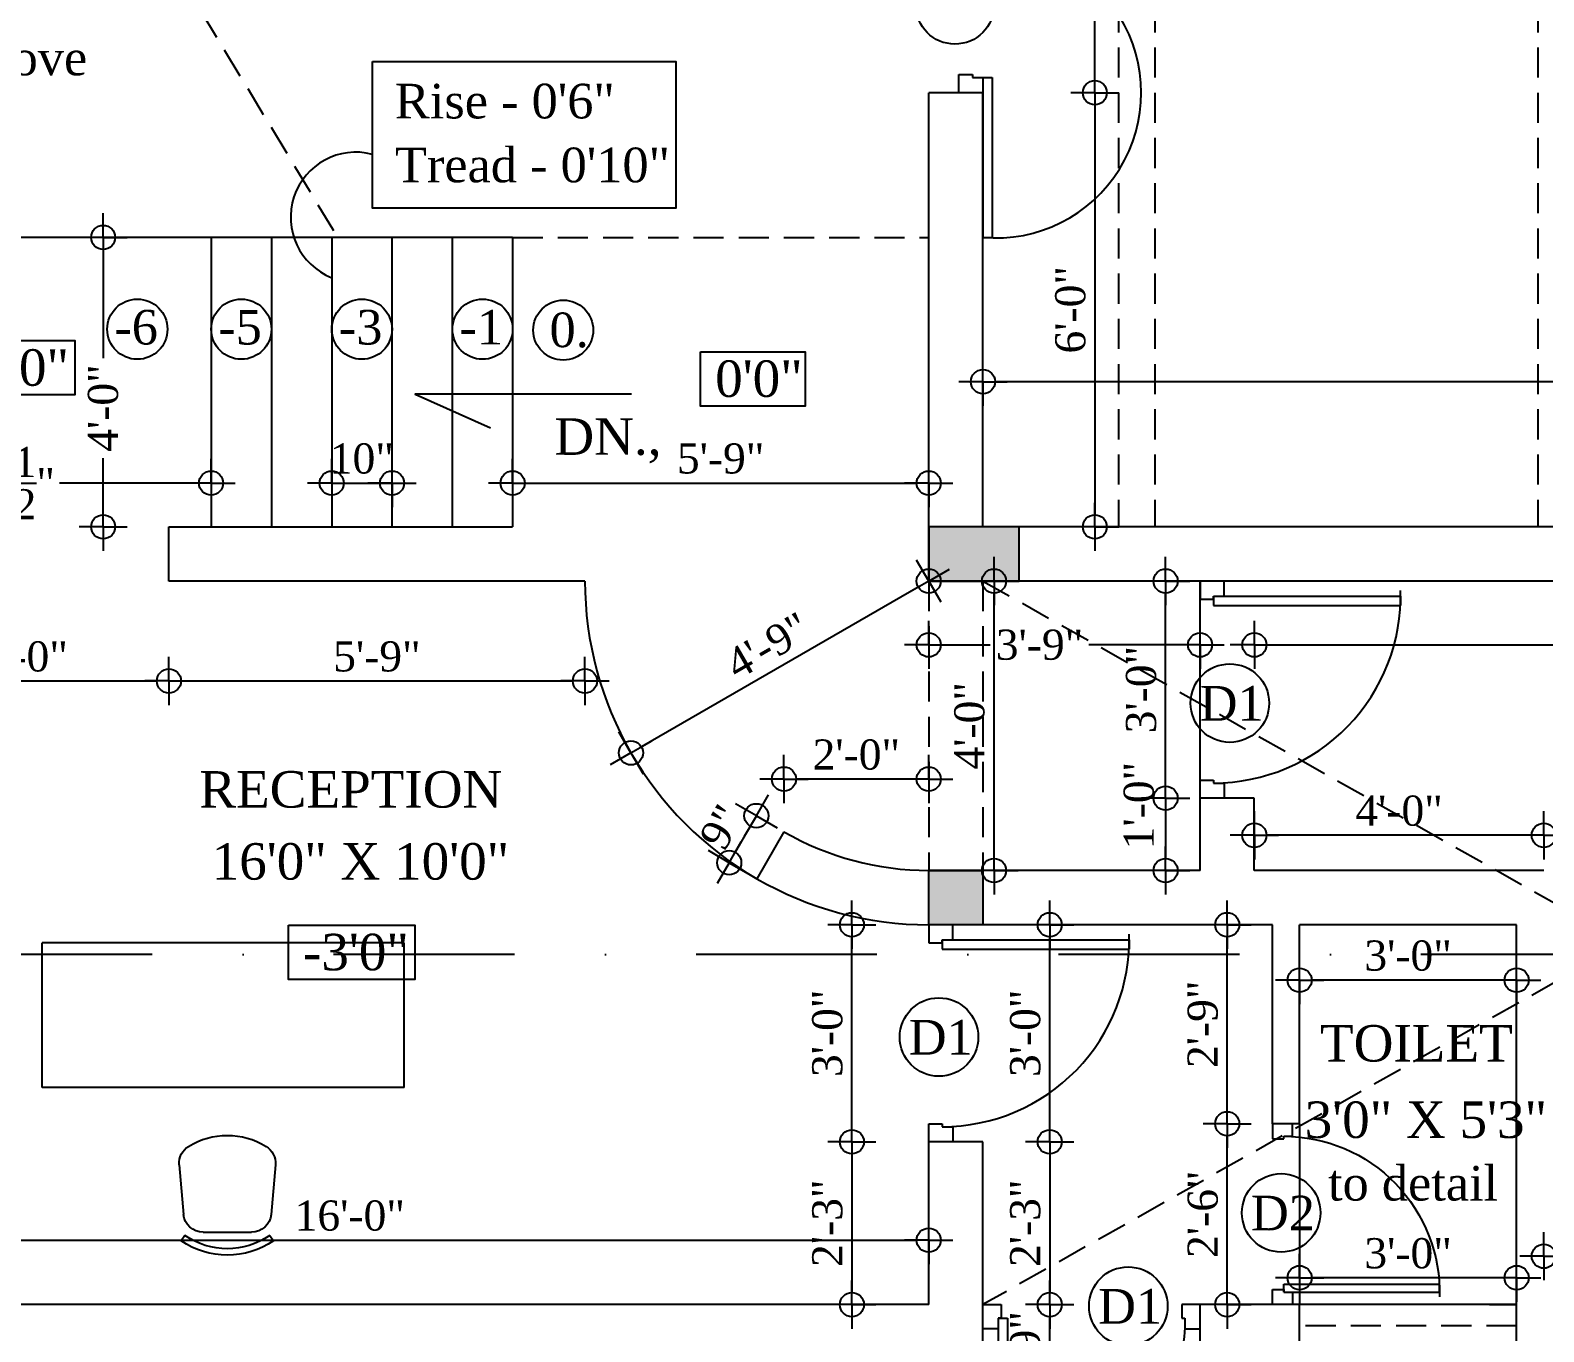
# Model space of a CAD drawing. Extents: x 7848 to 13228, y -2245 to 213.
# Drawn here: x 9201.6 to 9452.6, y -1502.6 to -1286.7 of the extents above; entities that cross this region are included whole.
import ezdxf
from ezdxf.enums import TextEntityAlignment as Align

# ---------------------------------------------------------------- set-up
doc = ezdxf.new("R2010")
doc.units = 0
doc.header["$LTSCALE"] = 20
doc.header["$MEASUREMENT"] = 0
doc.header["$PDMODE"] = 34
doc.header["$PDSIZE"] = 5
doc.linetypes.add('DASHDOT', pattern=[1, 0.5, -0.25, 0, -0.25])
doc.linetypes.add('HIDDEN', pattern=[0.375, 0.25, -0.125])
doc.layers.get('0').update_dxf_attribs({"linetype": 'CONTINUOUS'})
doc.layers.get('Defpoints').update_dxf_attribs({"linetype": 'CONTINUOUS'})
for name, color, linetype in [('column', 31, 'CONTINUOUS'), ('DETTEXT', 7, 'CONTINUOUS'), ('DIMLINE', 254, 'CONTINUOUS'), ('DOOR', 1, 'CONTINUOUS'), ('door text', 2, 'CONTINUOUS'), ('FURN', 10, 'CONTINUOUS'), ('HATCH', 252, 'CONTINUOUS'), ('Secline', 13, 'CONTINUOUS'), ('text', 2, 'CONTINUOUS'), ('wall', 13, 'CONTINUOUS'), ('window', 4, 'CONTINUOUS'), ('window sill', 5, 'CONTINUOUS'), ('WOOD', 7, 'CONTINUOUS')]:
    doc.layers.add(name, color=color, linetype=linetype)
doc.styles.add('style3', font='times_1.ttf')
doc.styles.add('style5', font='times_1.ttf')
doc.dimstyles.new('arch61', dxfattribs={"dimscale": 0, "dimtxt": 5, "dimasz": 2, "dimexe": 0.18, "dimexo": 0.0625, "dimgap": 1.5, "dimtad": 1, "dimzin": 3, "dimdsep": 46, "dimlunit": 4, "dimtxsty": 'style3', "dimblk": 'BLK', "dimcen": 0, "dimse1": 1, "dimse2": 1, "dimclrd": 256, "dimclrt": 3, "dimazin": 0, "dimtfac": 1, "dimtix": 1, "dimtmove": 2, "dimatfit": 3, "dimldrblk": 'NONE', "dimfxl": 0.18, "dimtolj": 1, "dimtzin": 0, "dimlwd": -1, "dimarcsym": 0})

# ---------------------------------------------------------------- blocks, each defined once
blk = doc.blocks.new('DR1H902')
at = {"color": 0}
for p, q in [((-0.5, 0), (-0.5, 1)), ((-0.5, 1), (-0.45, 1)), ((-0.45, 0), (-0.45, 1)), ((-0.5, 0), (-0.45, 0))]:
    blk.add_line(p, q, dxfattribs=at)
blk.add_arc((-0.5, 0), 1, 0, 91.70698, dxfattribs=at)
blk = doc.blocks.new('A$C3B4262AC')
at = {"layer": 'DOOR'}
for p, q in [((0, 4), (0, 0)), ((2.5, 4), (0, 4)), ((2.5, 2.25), (2.5, 4)), ((0, 0), (3, 0)), ((3, 2.25), (2.5, 2.25)), ((3, 0), (3, 2.25))]:
    blk.add_line(p, q, dxfattribs=at)
blk = doc.blocks.new('A$C1F9E242A')
blk.add_blockref('A$C3B4262AC', (0, 0))
at = {"xscale": -1}
blk.add_blockref('A$C3B4262AC', (36, 0), dxfattribs=at)
at = {"layer": 'DOOR', "xscale": -31, "yscale": 31, "zscale": 68.88888888888889}
blk.add_blockref('DR1H902', (18, 2.25), dxfattribs=at)
blk = doc.blocks.new('*U19')
at = {"xscale": -1, "rotation": 90.00000000000256}
blk.add_blockref('A$C1F9E242A', (-13.99, 19.99), dxfattribs=at)
blk = doc.blocks.new('*U24')
at = {"rotation": 359.9999999999999}
blk.add_blockref('A$C1F9E242A', (-36, -2), dxfattribs=at)
blk = doc.blocks.new('CHAIR1')
at = {"color": 0}
for p, q in [((6.09, 9.96), (16.38, 9.07)), ((20.77, 8.8), (21.88, 9.57)), ((20.09, 5.02), (20.09, -5.02)), ((6.09, -9.96), (16.38, -9.07)), ((20.77, -8.8), (21.88, -9.57))]:
    blk.add_line(p, q, dxfattribs=at)
for centre, radius, start, end in [((5.74, 5.91), 4.06, 85.0303, 148.407), ((7.9, 0), 16.94, 325.6197, 34.3803), ((15.35, 0), 15.35, 148.407, 211.593), ((16.03, 5.02), 4.06, 0, 85.0303), ((7.9, 0), 15.59, 325.6197, 34.3803), ((16.03, -5.02), 4.06, 274.9697, 0), ((5.74, -5.91), 4.06, 211.593, 274.9697)]:
    blk.add_arc(centre, radius, start, end, dxfattribs=at)
blk = doc.blocks.new('*U23')
at = {"rotation": 270.0000000000025}
blk.add_blockref('A$C1F9E242A', (-17.99, 19.99), dxfattribs=at)
blk = doc.blocks.new('A$C240D2A6D')
at = {"color": 0}
blk.add_line((0.97, 2.5), (0.97, 2.5), dxfattribs=at)
at = {"layer": 'DOOR'}
for p, q in [((0, 45.5), (0, 72)), ((0, 72), (1.55, 72)), ((1.55, 45.5), (1.55, 72)), ((0, 45.5), (1.55, 45.5)), ((0, 2.5), (1.55, 2.5)), ((0, 2.5), (0, -24)), ((1.55, 2.5), (1.55, -24)), ((0, -24), (1.55, -24))]:
    blk.add_line(p, q, dxfattribs=at)
for centre in [(2.15, 48), (2.15, 0)]:
    blk.add_arc(centre, 24.1, 264.8724, 95.1276, dxfattribs=at)
at = {"yscale": 1.000001437762421, "rotation": 270}
for p, xscale, zscale in [((-4, 48), 1.000001437762421, 1.000001437762421), ((-4, 0), -1.000001437762421, 1.000001437762382)]:
    blk.add_blockref('A$C3B4262AC', p, dxfattribs=dict(at, xscale=xscale, zscale=zscale))
blk = doc.blocks.new('*U27')
at = {"xscale": -1, "rotation": 359.9999999999998}
blk.add_blockref('A$C1F9E242A', (0, -2), dxfattribs=at)
blk = doc.blocks.new('BLK')
for q in [(0, 2), (-2, 0), (0, -2), (2, 0)]:
    blk.add_line((0, 0), q)
blk.add_circle((0, 0), 1)
blk = doc.blocks.new('*D39')
at = {"layer": 'Defpoints', "color": 0}
for p in [(9572.6, -1482.46), (9452.6, -1485.74), (9572.6, -1490.06)]:
    blk.add_point(p, dxfattribs=at)
at = {"layer": 'DIMLINE'}
blk.add_line((9454.6, -1490.06), (9570.6, -1490.06), dxfattribs=at)
at = {"layer": 'DIMLINE', "xscale": 2, "yscale": 2, "zscale": 2, "rotation": 180}
blk.add_blockref('BLK', (9452.6, -1490.06), dxfattribs=at)
at = {"layer": 'DIMLINE', "xscale": 2, "yscale": 2, "zscale": 2}
blk.add_blockref('BLK', (9572.6, -1490.06), dxfattribs=at)
at = {"layer": 'DIMLINE', "color": 3, "insert": (9512.6, -1486.01), "char_height": 5, "attachment_point": 5, "style": 'style3'}
blk.add_mtext('\\A1;10\'-0"', dxfattribs=at)
blk = doc.blocks.new('_None')
blk = doc.blocks.new('*D84')
at = {"layer": 'Defpoints', "color": 0}
for p in [(9176.6, -1372.89), (9224.6, -1372.89), (9224.6, -1394.66)]:
    blk.add_point(p, dxfattribs=at)
at = {"layer": 'DIMLINE'}
blk.add_line((9178.6, -1394.66), (9222.6, -1394.66), dxfattribs=at)
at = {"layer": 'DIMLINE', "xscale": 2, "yscale": 2, "zscale": 2, "rotation": 180}
blk.add_blockref('BLK', (9176.6, -1394.66), dxfattribs=at)
at = {"layer": 'DIMLINE', "xscale": 2, "yscale": 2, "zscale": 2}
blk.add_blockref('BLK', (9224.6, -1394.66), dxfattribs=at)
at = {"layer": 'DIMLINE', "color": 3, "insert": (9200.6, -1390.62), "char_height": 5, "attachment_point": 5, "style": 'style3'}
blk.add_mtext('\\A1;4\'-0"', dxfattribs=at)
blk = doc.blocks.new('*D85')
at = {"layer": 'Defpoints', "color": 0}
for p in [(9224.6, -1378.09), (9293.6, -1378.09), (9293.6, -1394.66)]:
    blk.add_point(p, dxfattribs=at)
at = {"layer": 'DIMLINE'}
blk.add_line((9226.6, -1394.66), (9291.6, -1394.66), dxfattribs=at)
at = {"layer": 'DIMLINE', "xscale": 2, "yscale": 2, "zscale": 2, "rotation": 180}
blk.add_blockref('BLK', (9224.6, -1394.66), dxfattribs=at)
at = {"layer": 'DIMLINE', "xscale": 2, "yscale": 2, "zscale": 2}
blk.add_blockref('BLK', (9293.6, -1394.66), dxfattribs=at)
at = {"layer": 'DIMLINE', "color": 3, "insert": (9259.1, -1390.61), "char_height": 5, "attachment_point": 5, "style": 'style3'}
blk.add_mtext('\\A1;5\'-9"', dxfattribs=at)
blk = doc.blocks.new('*D86')
at = {"layer": 'Defpoints', "color": 0}
for p in [(9251.6, -1360.9), (9261.6, -1360.9), (9261.6, -1361.84)]:
    blk.add_point(p, dxfattribs=at)
at = {"layer": 'DIMLINE'}
for p, q in [((9249.6, -1361.84), (9247.6, -1361.84)), ((9251.6, -1361.84), (9261.6, -1361.84)), ((9263.6, -1361.84), (9265.6, -1361.84))]:
    blk.add_line(p, q, dxfattribs=at)
at = {"layer": 'DIMLINE', "xscale": 2, "yscale": 2, "zscale": 2}
blk.add_blockref('BLK', (9251.6, -1361.84), dxfattribs=at)
at = {"layer": 'DIMLINE', "xscale": 2, "yscale": 2, "zscale": 2, "rotation": 180}
blk.add_blockref('BLK', (9261.6, -1361.84), dxfattribs=at)
at = {"layer": 'DIMLINE', "color": 3, "insert": (9256.6, -1357.79), "char_height": 5, "attachment_point": 5, "style": 'style3'}
blk.add_mtext('\\A1;10"', dxfattribs=at)
blk = doc.blocks.new('*D112')
at = {"layer": 'Defpoints', "color": 0}
for p in [(9359.6, -1345.02), (9359.6, -1369.09), (9605.1, -1369.09)]:
    blk.add_point(p, dxfattribs=at)
at = {"layer": 'DIMLINE'}
blk.add_line((9603.1, -1345.02), (9361.6, -1345.02), dxfattribs=at)
at = {"layer": 'DIMLINE', "xscale": 2, "yscale": 2, "zscale": 2, "rotation": 180}
blk.add_blockref('BLK', (9359.6, -1345.02), dxfattribs=at)
at = {"layer": 'DIMLINE', "xscale": 2, "yscale": 2, "zscale": 2}
blk.add_blockref('BLK', (9605.1, -1345.02), dxfattribs=at)
at = {"layer": 'DIMLINE', "color": 3, "insert": (9482.35, -1337.65), "char_height": 5, "attachment_point": 5, "style": 'style3'}
blk.add_mtext('\\A1;20\'-5{\\H1.000000x;\\S1/2;}"', dxfattribs=at)
blk = doc.blocks.new('*D113')
at = {"layer": 'Defpoints', "color": 0}
for p in [(9359.6, -1297.09), (9365.6, -1369.09), (9378.15, -1369.09)]:
    blk.add_point(p, dxfattribs=at)
at = {"layer": 'DIMLINE'}
blk.add_line((9378.15, -1299.09), (9378.15, -1367.09), dxfattribs=at)
at = {"layer": 'DIMLINE', "xscale": 2, "yscale": 2, "zscale": 2}
for p, rotation in [((9378.15, -1297.09), 90), ((9378.15, -1369.09), 270)]:
    blk.add_blockref('BLK', p, dxfattribs=dict(at, rotation=rotation))
at = {"layer": 'DIMLINE', "color": 3, "insert": (9374.11, -1333.09), "char_height": 5, "attachment_point": 5, "rotation": 90, "style": 'style3'}
blk.add_mtext('\\A1;6\'-0"', dxfattribs=at)
blk = doc.blocks.new('*D114')
at = {"layer": 'Defpoints', "color": 0}
for p in [(9353.25, -1249.09), (9378.15, -1249.09), (9353.25, -1297.09)]:
    blk.add_point(p, dxfattribs=at)
at = {"layer": 'DIMLINE'}
blk.add_line((9378.15, -1295.09), (9378.15, -1251.09), dxfattribs=at)
at = {"layer": 'DIMLINE', "xscale": 2, "yscale": 2, "zscale": 2}
for p, rotation in [((9378.15, -1249.09), 90), ((9378.15, -1297.09), 270)]:
    blk.add_blockref('BLK', p, dxfattribs=dict(at, rotation=rotation))
at = {"layer": 'DIMLINE', "color": 3, "insert": (9374.11, -1273.09), "char_height": 5, "attachment_point": 5, "rotation": 90, "style": 'style3'}
blk.add_mtext('\\A1;4\'-0"', dxfattribs=at)
blk = doc.blocks.new('*D124')
at = {"layer": 'Defpoints', "color": 0}
for p in [(9163.1, -1330.09), (9231.6, -1348.96), (9231.6, -1361.84)]:
    blk.add_point(p, dxfattribs=at)
at = {"layer": 'DIMLINE'}
for p, q in [((9165.1, -1361.84), (9186.65, -1361.84)), ((9229.6, -1361.84), (9206.48, -1361.84))]:
    blk.add_line(p, q, dxfattribs=at)
at = {"layer": 'DIMLINE', "xscale": 2, "yscale": 2, "zscale": 2, "rotation": 180}
blk.add_blockref('BLK', (9163.1, -1361.84), dxfattribs=at)
at = {"layer": 'DIMLINE', "xscale": 2, "yscale": 2, "zscale": 2}
blk.add_blockref('BLK', (9231.6, -1361.84), dxfattribs=at)
at = {"layer": 'DIMLINE', "color": 3, "insert": (9196.56, -1361.84), "char_height": 5, "attachment_point": 5, "style": 'style3'}
blk.add_mtext('\\A1;5\'-8{\\H1.000000x;\\S1/2;}"', dxfattribs=at)
blk = doc.blocks.new('*D125')
at = {"layer": 'Defpoints', "color": 0}
for p in [(9281.6, -1348.24), (9350.6, -1348.24), (9350.6, -1361.84)]:
    blk.add_point(p, dxfattribs=at)
at = {"layer": 'DIMLINE'}
blk.add_line((9283.6, -1361.84), (9348.6, -1361.84), dxfattribs=at)
at = {"layer": 'DIMLINE', "xscale": 2, "yscale": 2, "zscale": 2, "rotation": 180}
blk.add_blockref('BLK', (9281.6, -1361.84), dxfattribs=at)
at = {"layer": 'DIMLINE', "xscale": 2, "yscale": 2, "zscale": 2}
blk.add_blockref('BLK', (9350.6, -1361.84), dxfattribs=at)
at = {"layer": 'DIMLINE', "color": 3, "insert": (9316.1, -1357.78), "char_height": 5, "attachment_point": 5, "style": 'style3'}
blk.add_mtext('\\A1;5\'-9"', dxfattribs=at)
blk = doc.blocks.new('*D126')
at = {"layer": 'Defpoints', "color": 0}
for p in [(9213.7, -1321.09), (9231.6, -1321.09), (9231.6, -1369.09)]:
    blk.add_point(p, dxfattribs=at)
at = {"layer": 'DIMLINE'}
for p, q in [((9213.7, -1323.09), (9213.7, -1341.1)), ((9213.7, -1367.09), (9213.7, -1357.68))]:
    blk.add_line(p, q, dxfattribs=at)
at = {"layer": 'DIMLINE', "xscale": 2, "yscale": 2, "zscale": 2}
for p, rotation in [((9213.7, -1321.09), 90), ((9213.7, -1369.09), 270)]:
    blk.add_blockref('BLK', p, dxfattribs=dict(at, rotation=rotation))
at = {"layer": 'DIMLINE', "color": 3, "insert": (9213.7, -1349.39), "char_height": 5, "attachment_point": 5, "rotation": 90, "style": 'style3'}
blk.add_mtext('\\A1;4\'-0"', dxfattribs=at)
blk = doc.blocks.new('*D219')
at = {"layer": 'Defpoints', "color": 0}
for p in [(9572.6, -1388.67), (9404.6, -1418.42), (9572.6, -1418.42)]:
    blk.add_point(p, dxfattribs=at)
at = {"layer": 'DIMLINE'}
blk.add_line((9406.6, -1388.67), (9570.6, -1388.67), dxfattribs=at)
at = {"layer": 'DIMLINE', "xscale": 2, "yscale": 2, "zscale": 2, "rotation": 180}
blk.add_blockref('BLK', (9404.6, -1388.67), dxfattribs=at)
at = {"layer": 'DIMLINE', "xscale": 2, "yscale": 2, "zscale": 2}
blk.add_blockref('BLK', (9572.6, -1388.67), dxfattribs=at)
at = {"layer": 'DIMLINE', "color": 3, "insert": (9488.6, -1384.62), "char_height": 5, "attachment_point": 5, "style": 'style3'}
blk.add_mtext('\\A1;14\'-0"', dxfattribs=at)
blk = doc.blocks.new('*D222')
at = {"layer": 'Defpoints', "color": 0}
for p in [(9404.6, -1420.25), (9404.6, -1426.09), (9452.6, -1426.09)]:
    blk.add_point(p, dxfattribs=at)
at = {"layer": 'DIMLINE'}
blk.add_line((9450.6, -1420.25), (9406.6, -1420.25), dxfattribs=at)
at = {"layer": 'DIMLINE', "xscale": 2, "yscale": 2, "zscale": 2, "rotation": 180}
blk.add_blockref('BLK', (9404.6, -1420.25), dxfattribs=at)
at = {"layer": 'DIMLINE', "xscale": 2, "yscale": 2, "zscale": 2}
blk.add_blockref('BLK', (9452.6, -1420.25), dxfattribs=at)
at = {"layer": 'DIMLINE', "color": 3, "insert": (9428.6, -1416.2), "char_height": 5, "attachment_point": 5, "style": 'style3'}
blk.add_mtext('\\A1;4\'-0"', dxfattribs=at)
blk = doc.blocks.new('*D223')
at = {"layer": 'Defpoints', "color": 0}
for p in [(9395.6, -1414.09), (9389.88, -1426.09), (9395.6, -1426.09)]:
    blk.add_point(p, dxfattribs=at)
at = {"layer": 'DIMLINE'}
blk.add_line((9389.88, -1416.09), (9389.88, -1424.09), dxfattribs=at)
at = {"layer": 'DIMLINE', "xscale": 2, "yscale": 2, "zscale": 2}
for p, rotation in [((9389.88, -1414.09), 90), ((9389.88, -1426.09), 270)]:
    blk.add_blockref('BLK', p, dxfattribs=dict(at, rotation=rotation))
at = {"layer": 'DIMLINE', "color": 3, "insert": (9385.46, -1415.32), "char_height": 5, "attachment_point": 5, "rotation": 90, "style": 'style3'}
blk.add_mtext('\\A1;1\'-0"', dxfattribs=at)
blk = doc.blocks.new('*D224')
at = {"layer": 'Defpoints', "color": 0}
for p in [(9389.88, -1378.09), (9395.6, -1378.09), (9395.6, -1414.09)]:
    blk.add_point(p, dxfattribs=at)
at = {"layer": 'DIMLINE'}
blk.add_line((9389.88, -1412.09), (9389.88, -1380.09), dxfattribs=at)
at = {"layer": 'DIMLINE', "xscale": 2, "yscale": 2, "zscale": 2}
for p, rotation in [((9389.88, -1378.09), 90), ((9389.88, -1414.09), 270)]:
    blk.add_blockref('BLK', p, dxfattribs=dict(at, rotation=rotation))
at = {"layer": 'DIMLINE', "color": 3, "insert": (9385.84, -1396.09), "char_height": 5, "attachment_point": 5, "rotation": 90, "style": 'style3'}
blk.add_mtext('\\A1;3\'-0"', dxfattribs=at)
blk = doc.blocks.new('*D225')
at = {"layer": 'Defpoints', "color": 0}
for p in [(9395.6, -1388.67), (9350.6, -1426.09), (9395.6, -1426.09)]:
    blk.add_point(p, dxfattribs=at)
at = {"layer": 'DIMLINE'}
for p, q in [((9352.6, -1388.67), (9360.78, -1388.67)), ((9393.6, -1388.67), (9377.18, -1388.67))]:
    blk.add_line(p, q, dxfattribs=at)
at = {"layer": 'DIMLINE', "xscale": 2, "yscale": 2, "zscale": 2, "rotation": 180}
blk.add_blockref('BLK', (9350.6, -1388.67), dxfattribs=at)
at = {"layer": 'DIMLINE', "xscale": 2, "yscale": 2, "zscale": 2}
blk.add_blockref('BLK', (9395.6, -1388.67), dxfattribs=at)
at = {"layer": 'DIMLINE', "color": 3, "insert": (9368.98, -1388.67), "char_height": 5, "attachment_point": 5, "style": 'style3'}
blk.add_mtext('\\A1;3\'-9"', dxfattribs=at)
blk = doc.blocks.new('*D226')
at = {"layer": 'Defpoints', "color": 0}
for p in [(9350.6, -1378.09), (9301.23, -1406.58), (9301.23, -1406.58)]:
    blk.add_point(p, dxfattribs=at)
at = {"layer": 'DIMLINE'}
blk.add_line((9348.87, -1379.09), (9302.96, -1405.58), dxfattribs=at)
at = {"layer": 'DIMLINE', "xscale": 2, "yscale": 2, "zscale": 2}
for p, rotation in [((9350.6, -1378.09), 29.99601757716608), ((9301.23, -1406.58), 209.9960175771661)]:
    blk.add_blockref('BLK', p, dxfattribs=dict(at, rotation=rotation))
at = {"layer": 'DIMLINE', "color": 3, "insert": (9323.89, -1388.83), "char_height": 5, "attachment_point": 5, "rotation": 29.996, "style": 'style3'}
blk.add_mtext('\\A1;4\'-9"', dxfattribs=at)
blk = doc.blocks.new('*D227')
at = {"layer": 'Defpoints', "color": 0}
for p in [(9326.6, -1419.66), (9317.52, -1424.8), (9322.09, -1427.45)]:
    blk.add_point(p, dxfattribs=at)
at = {"layer": 'DIMLINE'}
blk.add_line((9321.02, -1418.74), (9318.52, -1423.07), dxfattribs=at)
at = {"layer": 'DIMLINE', "xscale": 2, "yscale": 2, "zscale": 2}
for p, rotation in [((9322.02, -1417.01), 59.9495559875373), ((9317.52, -1424.8), 239.9495559875373)]:
    blk.add_blockref('BLK', p, dxfattribs=dict(at, rotation=rotation))
at = {"layer": 'DIMLINE', "color": 3, "insert": (9316.26, -1418.88), "char_height": 5, "attachment_point": 5, "rotation": 59.9496, "style": 'style3'}
blk.add_mtext('\\A1;9"', dxfattribs=at)
blk = doc.blocks.new('*D228')
at = {"layer": 'Defpoints', "color": 0}
for p in [(9326.6, -1410.93), (9350.6, -1410.56), (9326.6, -1419.66)]:
    blk.add_point(p, dxfattribs=at)
at = {"layer": 'DIMLINE'}
blk.add_line((9348.6, -1410.93), (9328.6, -1410.93), dxfattribs=at)
at = {"layer": 'DIMLINE', "xscale": 2, "yscale": 2, "zscale": 2, "rotation": 180}
blk.add_blockref('BLK', (9326.6, -1410.93), dxfattribs=at)
at = {"layer": 'DIMLINE', "xscale": 2, "yscale": 2, "zscale": 2}
blk.add_blockref('BLK', (9350.6, -1410.93), dxfattribs=at)
at = {"layer": 'DIMLINE', "color": 3, "insert": (9338.6, -1406.89), "char_height": 5, "attachment_point": 5, "style": 'style3'}
blk.add_mtext('\\A1;2\'-0"', dxfattribs=at)
blk = doc.blocks.new('*D260')
at = {"layer": 'Defpoints', "color": 0}
for p in [(9412.1, -1435.09), (9448.1, -1435.09), (9412.1, -1444.28)]:
    blk.add_point(p, dxfattribs=at)
at = {"layer": 'DIMLINE'}
blk.add_line((9446.1, -1444.28), (9414.1, -1444.28), dxfattribs=at)
at = {"layer": 'DIMLINE', "xscale": 2, "yscale": 2, "zscale": 2, "rotation": 180}
blk.add_blockref('BLK', (9412.1, -1444.28), dxfattribs=at)
at = {"layer": 'DIMLINE', "xscale": 2, "yscale": 2, "zscale": 2}
blk.add_blockref('BLK', (9448.1, -1444.28), dxfattribs=at)
at = {"layer": 'DIMLINE', "color": 3, "insert": (9430.1, -1440.23), "char_height": 5, "attachment_point": 5, "style": 'style3'}
blk.add_mtext('\\A1;3\'-0"', dxfattribs=at)
blk = doc.blocks.new('*D261')
at = {"layer": 'Defpoints', "color": 0}
for p in [(9412.1, -1493.64), (9412.1, -1498.09), (9448.1, -1498.09)]:
    blk.add_point(p, dxfattribs=at)
at = {"layer": 'DIMLINE'}
blk.add_line((9446.1, -1493.64), (9414.1, -1493.64), dxfattribs=at)
at = {"layer": 'DIMLINE', "xscale": 2, "yscale": 2, "zscale": 2, "rotation": 180}
blk.add_blockref('BLK', (9412.1, -1493.64), dxfattribs=at)
at = {"layer": 'DIMLINE', "xscale": 2, "yscale": 2, "zscale": 2}
blk.add_blockref('BLK', (9448.1, -1493.64), dxfattribs=at)
at = {"layer": 'DIMLINE', "color": 3, "insert": (9430.1, -1489.6), "char_height": 5, "attachment_point": 5, "style": 'style3'}
blk.add_mtext('\\A1;3\'-0"', dxfattribs=at)
blk = doc.blocks.new('*D280')
at = {"layer": 'Defpoints', "color": 0}
for p in [(9350.6, -1487.4), (9158.6, -1498.09), (9350.6, -1498.09)]:
    blk.add_point(p, dxfattribs=at)
at = {"layer": 'DIMLINE'}
blk.add_line((9160.6, -1487.4), (9348.6, -1487.4), dxfattribs=at)
at = {"layer": 'DIMLINE', "xscale": 2, "yscale": 2, "zscale": 2, "rotation": 180}
blk.add_blockref('BLK', (9158.6, -1487.4), dxfattribs=at)
at = {"layer": 'DIMLINE', "xscale": 2, "yscale": 2, "zscale": 2}
blk.add_blockref('BLK', (9350.6, -1487.4), dxfattribs=at)
at = {"layer": 'DIMLINE', "color": 3, "insert": (9254.6, -1483.35), "char_height": 5, "attachment_point": 5, "style": 'style3'}
blk.add_mtext('\\A1;16\'-0"', dxfattribs=at)
blk = doc.blocks.new('*D281')
at = {"layer": 'Defpoints', "color": 0}
for p in [(9350.6, -1471.09), (9337.86, -1498.09), (9350.6, -1498.09)]:
    blk.add_point(p, dxfattribs=at)
at = {"layer": 'DIMLINE'}
blk.add_line((9337.86, -1473.09), (9337.86, -1496.09), dxfattribs=at)
at = {"layer": 'DIMLINE', "xscale": 2, "yscale": 2, "zscale": 2}
for p, rotation in [((9337.86, -1471.09), 90), ((9337.86, -1498.09), 270)]:
    blk.add_blockref('BLK', p, dxfattribs=dict(at, rotation=rotation))
at = {"layer": 'DIMLINE', "color": 3, "insert": (9333.81, -1484.59), "char_height": 5, "attachment_point": 5, "rotation": 90, "style": 'style3'}
blk.add_mtext('\\A1;2\'-3"', dxfattribs=at)
blk = doc.blocks.new('*D282')
at = {"layer": 'Defpoints', "color": 0}
for p in [(9337.86, -1435.09), (9361.04, -1435.09), (9359.6, -1471.09)]:
    blk.add_point(p, dxfattribs=at)
at = {"layer": 'DIMLINE'}
blk.add_line((9337.86, -1469.09), (9337.86, -1437.09), dxfattribs=at)
at = {"layer": 'DIMLINE', "xscale": 2, "yscale": 2, "zscale": 2}
for p, rotation in [((9337.86, -1435.09), 90), ((9337.86, -1471.09), 270)]:
    blk.add_blockref('BLK', p, dxfattribs=dict(at, rotation=rotation))
at = {"layer": 'DIMLINE', "color": 3, "insert": (9333.81, -1453.09), "char_height": 5, "attachment_point": 5, "rotation": 90, "style": 'style3'}
blk.add_mtext('\\A1;3\'-0"', dxfattribs=at)
blk = doc.blocks.new('*D295')
at = {"layer": 'Defpoints', "color": 0}
for p in [(9370.67, -1498.09), (9395.6, -1498.09), (9395.6, -1507.09)]:
    blk.add_point(p, dxfattribs=at)
at = {"layer": 'DIMLINE'}
blk.add_line((9370.67, -1505.09), (9370.67, -1500.09), dxfattribs=at)
at = {"layer": 'DIMLINE', "xscale": 2, "yscale": 2, "zscale": 2}
for p, rotation in [((9370.67, -1498.09), 90), ((9370.67, -1507.09), 270)]:
    blk.add_blockref('BLK', p, dxfattribs=dict(at, rotation=rotation))
at = {"layer": 'DIMLINE', "color": 3, "insert": (9366.62, -1502.59), "char_height": 5, "attachment_point": 5, "rotation": 90, "style": 'style3'}
blk.add_mtext('\\A1;9"', dxfattribs=at)
blk = doc.blocks.new('*D296')
at = {"layer": 'Defpoints', "color": 0}
for p in [(9361.04, -1435.09), (9370.67, -1435.09), (9359.6, -1471.09)]:
    blk.add_point(p, dxfattribs=at)
at = {"layer": 'DIMLINE'}
blk.add_line((9370.67, -1469.09), (9370.67, -1437.09), dxfattribs=at)
at = {"layer": 'DIMLINE', "xscale": 2, "yscale": 2, "zscale": 2}
for p, rotation in [((9370.67, -1435.09), 90), ((9370.67, -1471.09), 270)]:
    blk.add_blockref('BLK', p, dxfattribs=dict(at, rotation=rotation))
at = {"layer": 'DIMLINE', "color": 3, "insert": (9366.63, -1453.09), "char_height": 5, "attachment_point": 5, "rotation": 90, "style": 'style3'}
blk.add_mtext('\\A1;3\'-0"', dxfattribs=at)
blk = doc.blocks.new('*D297')
at = {"layer": 'Defpoints', "color": 0}
for p in [(9359.6, -1471.09), (9370.67, -1498.09), (9395.6, -1498.09)]:
    blk.add_point(p, dxfattribs=at)
at = {"layer": 'DIMLINE'}
blk.add_line((9370.67, -1473.09), (9370.67, -1496.09), dxfattribs=at)
at = {"layer": 'DIMLINE', "xscale": 2, "yscale": 2, "zscale": 2}
for p, rotation in [((9370.67, -1471.09), 90), ((9370.67, -1498.09), 270)]:
    blk.add_blockref('BLK', p, dxfattribs=dict(at, rotation=rotation))
at = {"layer": 'DIMLINE', "color": 3, "insert": (9366.63, -1484.59), "char_height": 5, "attachment_point": 5, "rotation": 90, "style": 'style3'}
blk.add_mtext('\\A1;2\'-3"', dxfattribs=at)
blk = doc.blocks.new('*D298')
at = {"layer": 'Defpoints', "color": 0}
for p in [(9400.1, -1468.09), (9412.1, -1468.09), (9412.1, -1498.09)]:
    blk.add_point(p, dxfattribs=at)
at = {"layer": 'DIMLINE'}
blk.add_line((9400.1, -1496.09), (9400.1, -1470.09), dxfattribs=at)
at = {"layer": 'DIMLINE', "xscale": 2, "yscale": 2, "zscale": 2}
for p, rotation in [((9400.1, -1468.09), 90), ((9400.1, -1498.09), 270)]:
    blk.add_blockref('BLK', p, dxfattribs=dict(at, rotation=rotation))
at = {"layer": 'DIMLINE', "color": 3, "insert": (9396.06, -1483.09), "char_height": 5, "attachment_point": 5, "rotation": 90, "style": 'style3'}
blk.add_mtext('\\A1;2\'-6"', dxfattribs=at)
blk = doc.blocks.new('*D299')
at = {"layer": 'Defpoints', "color": 0}
for p in [(9400.1, -1435.09), (9407.6, -1435.09), (9407.6, -1468.09)]:
    blk.add_point(p, dxfattribs=at)
at = {"layer": 'DIMLINE'}
blk.add_line((9400.1, -1466.09), (9400.1, -1437.09), dxfattribs=at)
at = {"layer": 'DIMLINE', "xscale": 2, "yscale": 2, "zscale": 2}
for p, rotation in [((9400.1, -1435.09), 90), ((9400.1, -1468.09), 270)]:
    blk.add_blockref('BLK', p, dxfattribs=dict(at, rotation=rotation))
at = {"layer": 'DIMLINE', "color": 3, "insert": (9396.05, -1451.59), "char_height": 5, "attachment_point": 5, "rotation": 90, "style": 'style3'}
blk.add_mtext('\\A1;2\'-9"', dxfattribs=at)
blk = doc.blocks.new('*D324')
at = {"layer": 'Defpoints', "color": 0}
for p in [(9359.6, -1378.09), (9361.43, -1378.09), (9359.6, -1426.09)]:
    blk.add_point(p, dxfattribs=at)
at = {"layer": 'DIMLINE'}
blk.add_line((9361.43, -1424.09), (9361.43, -1380.09), dxfattribs=at)
at = {"layer": 'DIMLINE', "xscale": 2, "yscale": 2, "zscale": 2}
for p, rotation in [((9361.43, -1378.09), 90), ((9361.43, -1426.09), 270)]:
    blk.add_blockref('BLK', p, dxfattribs=dict(at, rotation=rotation))
at = {"layer": 'DIMLINE', "color": 3, "insert": (9357.38, -1402.09), "char_height": 5, "attachment_point": 5, "rotation": 90, "style": 'style3'}
blk.add_mtext('\\A1;4\'-0"', dxfattribs=at)

msp = doc.modelspace()

# ---------------------------------------------------------------- hatches: boundary and pattern name
at = {"layer": 'column'}
msp.add_hatch(color=8, dxfattribs=at).paths.add_polyline_path([(9350.597, -1426.087), (9350.597, -1435.087), (9359.597, -1435.087), (9359.597, -1426.087)])
at = {"layer": 'HATCH'}
msp.add_hatch(color=8, dxfattribs=at).paths.add_polyline_path([(9365.597, -1369.087), (9359.597, -1369.087), (9350.597, -1369.087), (9350.597, -1378.087), (9365.597, -1378.087)])

# ---------------------------------------------------------------- linework, layer by layer
at = {"linetype": 'HIDDEN'}
for p, q in [((9206.597, -1245.087), (9252.597, -1321.087)), ((9281.597, -1321.087), (9350.597, -1321.087)), ((9350.597, -1378.087), (9350.597, -1426.087)), ((9359.597, -1378.087), (9359.597, -1426.087)), ((9572.597, -1378.087), (9359.597, -1498.087)), ((9359.597, -1378.087), (9572.597, -1498.087))]:
    msp.add_line(p, q, dxfattribs=at)
for p, q in [((9281.597, -1321.087), (9158.597, -1321.087)), ((9231.597, -1321.087), (9231.597, -1369.087)), ((9241.597, -1321.087), (9241.597, -1369.087)), ((9251.597, -1321.087), (9251.597, -1369.087)), ((9261.597, -1321.087), (9261.597, -1369.087)), ((9271.597, -1321.087), (9271.597, -1369.087)), ((9281.597, -1321.087), (9281.597, -1369.087)), ((9224.597, -1378.087), (9224.597, -1369.087)), ((9224.597, -1369.087), (9281.597, -1369.087)), ((9293.597, -1378.087), (9224.597, -1378.087)), ((9395.597, -1414.087), (9395.597, -1378.087)), ((9412.097, -1468.087), (9412.097, -1498.087))]:
    msp.add_line(p, q)
msp.add_arc((9350.597, -1378.087), 57, 180, 239.99204)
at = {"layer": 'column'}
for points in [[(9350.597, -1378.087), (9365.597, -1378.087), (9365.597, -1369.087), (9350.597, -1369.087)], [(9359.597, -1435.087), (9350.597, -1435.087), (9350.597, -1426.087), (9359.597, -1426.087)]]:
    msp.add_lwpolyline(points, close=True, dxfattribs=at)
at = {"layer": 'DETTEXT'}
msp.add_lwpolyline([(9258.348, -1291.92), (9308.647, -1291.92), (9308.647, -1316.228), (9258.348, -1316.228)], close=True, dxfattribs=at)
for centre, radius in [((9219.375, -1336.314), 4.991), ((9236.61, -1336.314), 4.991), ((9256.61, -1336.314), 4.991), ((9276.61, -1336.314), 4.991), ((9290.002, -1336.469), 4.97)]:
    msp.add_circle(centre, radius, dxfattribs=at)
msp.add_arc((9255.585, -1317.744), 10.789, 75.16382, 248.30605, dxfattribs=at)
at = {"layer": 'door text', "color": 7}
for centre in [(9354.955, -1282.52), (9400.539, -1398.332), (9352.304, -1453.714), (9409.05, -1482.87), (9383.696, -1498.344)]:
    msp.add_circle(centre, 6.51, dxfattribs=at)
at = {"layer": 'FURN'}
for p, q in [((9203.597, -1462.087), (9203.597, -1438.087)), ((9263.597, -1438.087), (9203.597, -1438.087)), ((9263.597, -1462.087), (9263.597, -1438.087)), ((9263.597, -1462.087), (9203.597, -1462.087))]:
    msp.add_line(p, q, dxfattribs=at)
at = {"layer": 'Secline', "linetype": 'DASHDOT', "ltscale": 3}
msp.add_line((9642.514, -1440.039), (8914.654, -1440.039), dxfattribs=at)
at = {"layer": 'text'}
for points in [[(9188.066, -1338.2), (9209.006, -1338.2), (9209.006, -1347.226), (9188.066, -1347.226)], [(9312.779, -1340.042), (9330.13, -1340.042), (9330.13, -1349.067), (9312.779, -1349.067)], [(9244.427, -1435.14), (9265.367, -1435.14), (9265.367, -1444.165), (9244.427, -1444.165)]]:
    msp.add_lwpolyline(points, close=True, dxfattribs=at)
msp.add_lwpolyline([(9301.297, -1347.064), (9265.435, -1347.064), (9277.937, -1352.694)], dxfattribs=at)
at = {"layer": 'wall'}
for p, q in [((9350.597, -1378.087), (9350.597, -1297.087)), ((9359.597, -1297.087), (9350.597, -1297.087)), ((9359.597, -1369.087), (9359.597, -1297.087)), ((9605.097, -1369.087), (9359.597, -1369.087)), ((9572.597, -1378.087), (9350.597, -1378.087)), ((9395.597, -1426.087), (9395.597, -1414.087)), ((9404.597, -1414.087), (9395.597, -1414.087)), ((9404.597, -1426.087), (9404.597, -1414.087)), ((9326.597, -1419.656), (9322.091, -1427.446)), ((9395.597, -1426.087), (9350.597, -1426.087)), ((9452.597, -1426.087), (9404.597, -1426.087)), ((9407.597, -1435.087), (9350.597, -1435.087)), ((9407.597, -1468.087), (9407.597, -1435.087)), ((9448.097, -1435.087), (9412.097, -1435.087)), ((9412.097, -1468.087), (9412.097, -1435.087)), ((9448.097, -1507.087), (9448.097, -1435.087)), ((9412.097, -1468.087), (9407.597, -1468.087)), ((9350.597, -1498.087), (9350.597, -1471.087)), ((9359.597, -1471.087), (9350.597, -1471.087)), ((9359.597, -1555.087), (9359.597, -1471.087)), ((9350.597, -1498.087), (9158.597, -1498.087)), ((9412.097, -1498.087), (9395.597, -1498.087)), ((9395.597, -1507.087), (9395.597, -1498.087)), ((9412.097, -1543.087), (9412.097, -1498.087)), ((9443.597, -1498.087), (9448.097, -1498.087))]:
    msp.add_line(p, q, dxfattribs=at)
for radius, start in [(48, 240), (57, 239.99204)]:
    msp.add_arc((9350.597, -1378.087), radius, start, 270, dxfattribs=at)
at = {"layer": 'window', "linetype": 'HIDDEN'}
msp.add_line((9448.097, -1501.587), (9412.097, -1501.587), dxfattribs=at)
at = {"layer": 'window sill'}
msp.add_line((9448.097, -1498.087), (9412.097, -1498.087), dxfattribs=at)
at = {"layer": 'WOOD', "color": 8, "linetype": 'HIDDEN'}
for p, q in [((9382.097, -1177.087), (9382.097, -1369.087)), ((9388.097, -1177.087), (9388.097, -1369.087)), ((9451.597, -1177.087), (9451.597, -1369.087))]:
    msp.add_line(p, q, dxfattribs=at)

# ---------------------------------------------------------------- block references
at = {"layer": 'DOOR'}
msp.add_blockref('A$C240D2A6D', (9359.597, -1297.087), dxfattribs=at)
for name, p, rotation in [('*U19', (9381.607, -1394.096), 180), ('*U27', (9352.597, -1471.087), 270), ('*U24', (9359.597, -1500.087), 180)]:
    msp.add_blockref(name, p, dxfattribs=dict(at, rotation=rotation))
at = {"layer": 'DOOR', "xscale": 0.8333333333330302, "yscale": 0.8333333333334849, "zscale": 0.8333333333333712}
msp.add_blockref('*U23', (9422.59, -1484.746), dxfattribs=at)
at = {"layer": 'FURN', "xscale": -0.7999999999992724, "yscale": 0.7999999999992724, "zscale": 0.8, "rotation": 90}
msp.add_blockref('CHAIR1', (9234.29, -1470.018), dxfattribs=at)

# ---------------------------------------------------------------- texts
at = {"layer": 'DETTEXT', "style": 'style5'}
for s, p in [('above', (9190.324, -1294.203)), ('Rise - 0\'6"', (9262.078, -1301.357)), ('Tread - 0\'10"', (9262.078, -1311.951))]:
    msp.add_text(s, height=5.75, dxfattribs=at).set_placement(p)
at = {"layer": 'DETTEXT', "color": 7, "style": 'style5'}
for s, p in [('-6', (9215.556, -1338.851)), ('-5', (9232.791, -1338.851)), ('-3', (9252.791, -1338.851)), ('-1', (9272.791, -1338.851)), ('0.', (9287.726, -1339.292))]:
    msp.add_text(s, height=5.7389, dxfattribs=at).set_placement(p)
at = {"layer": 'DETTEXT', "style": 'style5'}
msp.add_text('to detail', height=5.75, dxfattribs=at).set_placement((9430.928, -1480.828), align=Align.CENTER)
at = {"layer": 'door text', "style": 'style5'}
for s, p in [('D1', (9395.533, -1401.242)), ('D1', (9347.298, -1456.624)), ('D2', (9404.044, -1485.78)), ('D1', (9378.69, -1501.253))]:
    msp.add_text(s, height=5.75, dxfattribs=at).set_placement(p)
at = {"layer": 'text', "style": 'style5'}
for s, height, p in [('-3\'0"', 6.0504, (9190.48, -1345.699)), ('0\'0"', 6.0504, (9315.193, -1347.54)), ('DN.,', 6.0504, (9288.523, -1357.145)), ('RECEPTION', 6.0504, (9229.635, -1415.653)), ('16\'0" X 10\'0"', 6.05042, (9231.697, -1427.605)), ('-3\'0"', 6.0504, (9246.842, -1442.638)), ('TOILET', 6.0504, (9415.491, -1457.772)), ('3\'0" X 5\'3"', 6.05042, (9412.949, -1470.447))]:
    msp.add_text(s, height=height, dxfattribs=at).set_placement(p)

# ---------------------------------------------------------------- dimensions: what is measured, and where the dimension line sits
at = {"layer": 'DIMLINE'}
for base, p1, p2, override, picture, middle in [((9378.15, -1249.087), (9353.245, -1297.087), (9353.245, -1249.087), {"dimscale": 1}, '*D114', (9374.107, -1273.087)), ((9378.15, -1369.087), (9359.597, -1297.087), (9365.597, -1369.087), {"dimscale": 1}, '*D113', (9374.107, -1333.087)), ((9361.427, -1378.087), (9359.597, -1426.087), (9359.597, -1378.087), {"dimscale": 1, "dimfxl": 0.25}, '*D324', (9357.383, -1402.087)), ((9389.884, -1378.087), (9395.597, -1414.087), (9395.597, -1378.087), {"dimscale": 1, "dimfxl": 0.25}, '*D224', (9385.841, -1396.087)), ((9337.855, -1435.087), (9359.597, -1471.087), (9361.036, -1435.087), {"dimscale": 1, "dimfxl": 0.25}, '*D282', (9333.812, -1453.087)), ((9370.672, -1435.087), (9359.597, -1471.087), (9361.036, -1435.087), {"dimscale": 1, "dimfxl": 0.25}, '*D296', (9366.629, -1453.087)), ((9400.104, -1435.087), (9407.597, -1468.087), (9407.597, -1435.087), {"dimscale": 1, "dimfxl": 0.25}, '*D299', (9396.053, -1451.587)), ((9400.104, -1468.087), (9412.097, -1498.087), (9412.097, -1468.087), {"dimscale": 1, "dimfxl": 0.25}, '*D298', (9396.061, -1483.087)), ((9337.855, -1498.087), (9350.597, -1471.087), (9350.597, -1498.087), {"dimscale": 1, "dimfxl": 0.25}, '*D281', (9333.812, -1484.587)), ((9370.672, -1498.087), (9359.597, -1471.087), (9395.597, -1498.087), {"dimscale": 1, "dimfxl": 0.25}, '*D297', (9366.629, -1484.587)), ((9370.672, -1498.087), (9395.597, -1507.087), (9395.597, -1498.087), {"dimscale": 1, "dimfxl": 0.25}, '*D295', (9366.622, -1502.587))]:
    dim = msp.add_linear_dim(base=base, p1=p1, p2=p2, angle=90, dimstyle='arch61', override=override, dxfattribs=at)
    dim.commit()
    dim.dimension.update_dxf_attribs({"geometry": picture, "text_midpoint": middle})
for base, p1, p2, picture, middle in [((9213.699, -1321.087), (9231.597, -1369.087), (9231.597, -1321.087), '*D126', (9213.699, -1349.387)), ((9389.884, -1426.087), (9395.597, -1414.087), (9395.597, -1426.087), '*D223', (9385.459, -1415.32))]:
    dim = msp.add_linear_dim(base=base, p1=p1, p2=p2, angle=90, dimstyle='arch61', override={"dimscale": 1, "dimfxl": 0.25}, dxfattribs=at)
    dim.commit()
    dim.dimension.update_dxf_attribs({"geometry": picture, "text_midpoint": middle, "dimtype": 160})
for base, p1, p2, picture, middle in [((9231.597, -1361.835), (9163.097, -1330.087), (9231.597, -1348.957), '*D124', (9196.565, -1361.835)), ((9395.597, -1388.666), (9350.597, -1426.087), (9395.597, -1426.087), '*D225', (9368.981, -1388.666))]:
    dim = msp.add_linear_dim(base=base, p1=p1, p2=p2, dimstyle='arch61', override={"dimscale": 1, "dimfxl": 0.25}, dxfattribs=at)
    dim.commit()
    dim.dimension.update_dxf_attribs({"geometry": picture, "text_midpoint": middle, "dimtype": 160})
for base, p1, p2, override, picture, middle in [((9359.597, -1345.018), (9605.097, -1369.087), (9359.597, -1369.087), {"dimscale": 1}, '*D112', (9482.347, -1337.652)), ((9350.597, -1361.835), (9281.597, -1348.239), (9350.597, -1348.239), {"dimscale": 1, "dimfxl": 0.25}, '*D125', (9316.097, -1357.785)), ((9261.597, -1361.835), (9251.597, -1360.897), (9261.597, -1360.897), {"dimscale": 1}, '*D86', (9256.597, -1357.792)), ((9224.597, -1394.659), (9176.597, -1372.894), (9224.597, -1372.894), {"dimscale": 1}, '*D84', (9200.597, -1390.615)), ((9293.597, -1394.659), (9224.597, -1378.087), (9293.597, -1378.087), {"dimscale": 1}, '*D85', (9259.097, -1390.608)), ((9572.597, -1388.666), (9404.597, -1418.416), (9572.597, -1418.416), {"dimscale": 1, "dimfxl": 0.25}, '*D219', (9488.597, -1384.622)), ((9326.597, -1410.93), (9350.597, -1410.556), (9326.597, -1419.656), {"dimscale": 1, "dimfxl": 0.25}, '*D228', (9338.597, -1406.887)), ((9404.597, -1420.248), (9452.597, -1426.087), (9404.597, -1426.087), {"dimscale": 1, "dimfxl": 0.25}, '*D222', (9428.597, -1416.204)), ((9412.097, -1444.277), (9448.097, -1435.087), (9412.097, -1435.087), {"dimscale": 1, "dimfxl": 0.25}, '*D260', (9430.097, -1440.234)), ((9350.597, -1487.398), (9158.597, -1498.087), (9350.597, -1498.087), {"dimscale": 1, "dimfxl": 0.25}, '*D280', (9254.597, -1483.354)), ((9572.597, -1490.058), (9452.597, -1485.737), (9572.597, -1482.462), {"dimscale": 1, "dimfxl": 0.25, "dimarcsym": 1}, '*D39', (9512.597, -1486.014)), ((9412.097, -1493.644), (9448.097, -1498.087), (9412.097, -1498.087), {"dimscale": 1, "dimfxl": 0.25}, '*D261', (9430.097, -1489.6))]:
    dim = msp.add_linear_dim(base=base, p1=p1, p2=p2, dimstyle='arch61', override=override, dxfattribs=at)
    dim.commit()
    dim.dimension.update_dxf_attribs({"geometry": picture, "text_midpoint": middle})
for p1, p2, distance, picture, middle in [((9350.597, -1378.087), (9301.232, -1406.583), 0, '*D226', (9323.89, -1388.827)), ((9326.597, -1419.656), (9322.091, -1427.446), -5.286, '*D227', (9316.263, -1418.876))]:
    dim = msp.add_aligned_dim(p1=p1, p2=p2, distance=distance, dimstyle='arch61', override={"dimscale": 1, "dimfxl": 0.25}, dxfattribs=at)
    dim.commit()
    dim.dimension.update_dxf_attribs({"geometry": picture, "text_midpoint": middle})

doc.saveas('drawing.dxf')
